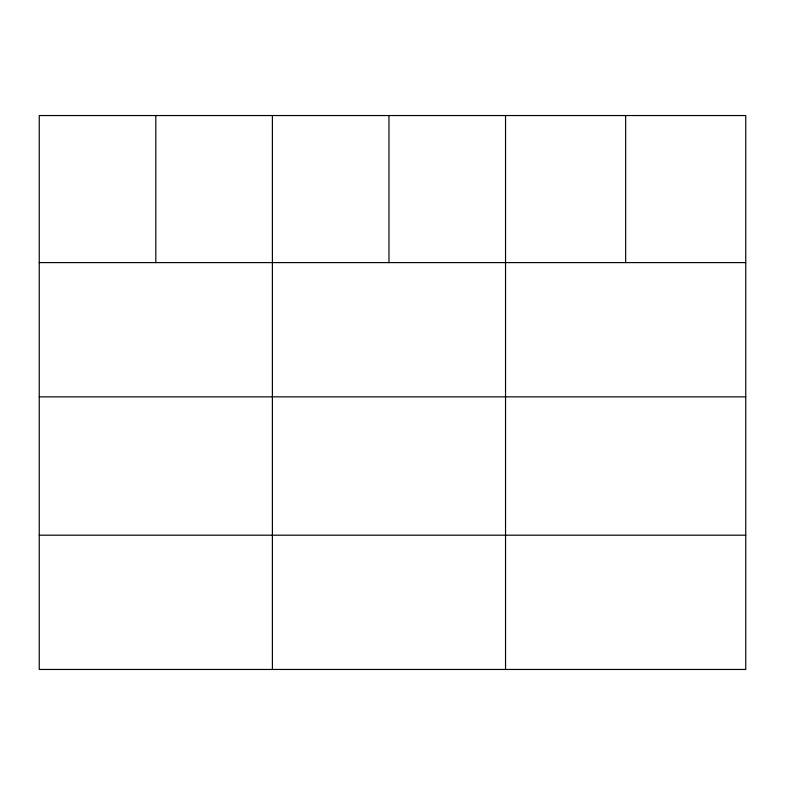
<?xml version="1.0" encoding="UTF-8"?>
<svg xmlns="http://www.w3.org/2000/svg" width="785" height="785" viewBox="0 0 785 785"><rect width="100%" height="100%" fill="white"/><g stroke="black" fill="none" stroke-linecap="round" stroke-linejoin="round"><path stroke-width="1.18" d="M745.75 396.857L745.75 115.542L39.25 115.542L39.25 669.458L745.75 669.458L745.75 396.857L39.25 396.857M39.25 262.602L745.75 262.602M39.25 535.193L745.75 535.193M625.645 115.542L625.645 262.602M505.54 115.542L505.54 669.458M388.967 115.542L388.967 262.602M272.395 115.542L272.395 669.458M155.822 115.542L155.822 262.602"/></g></svg>
